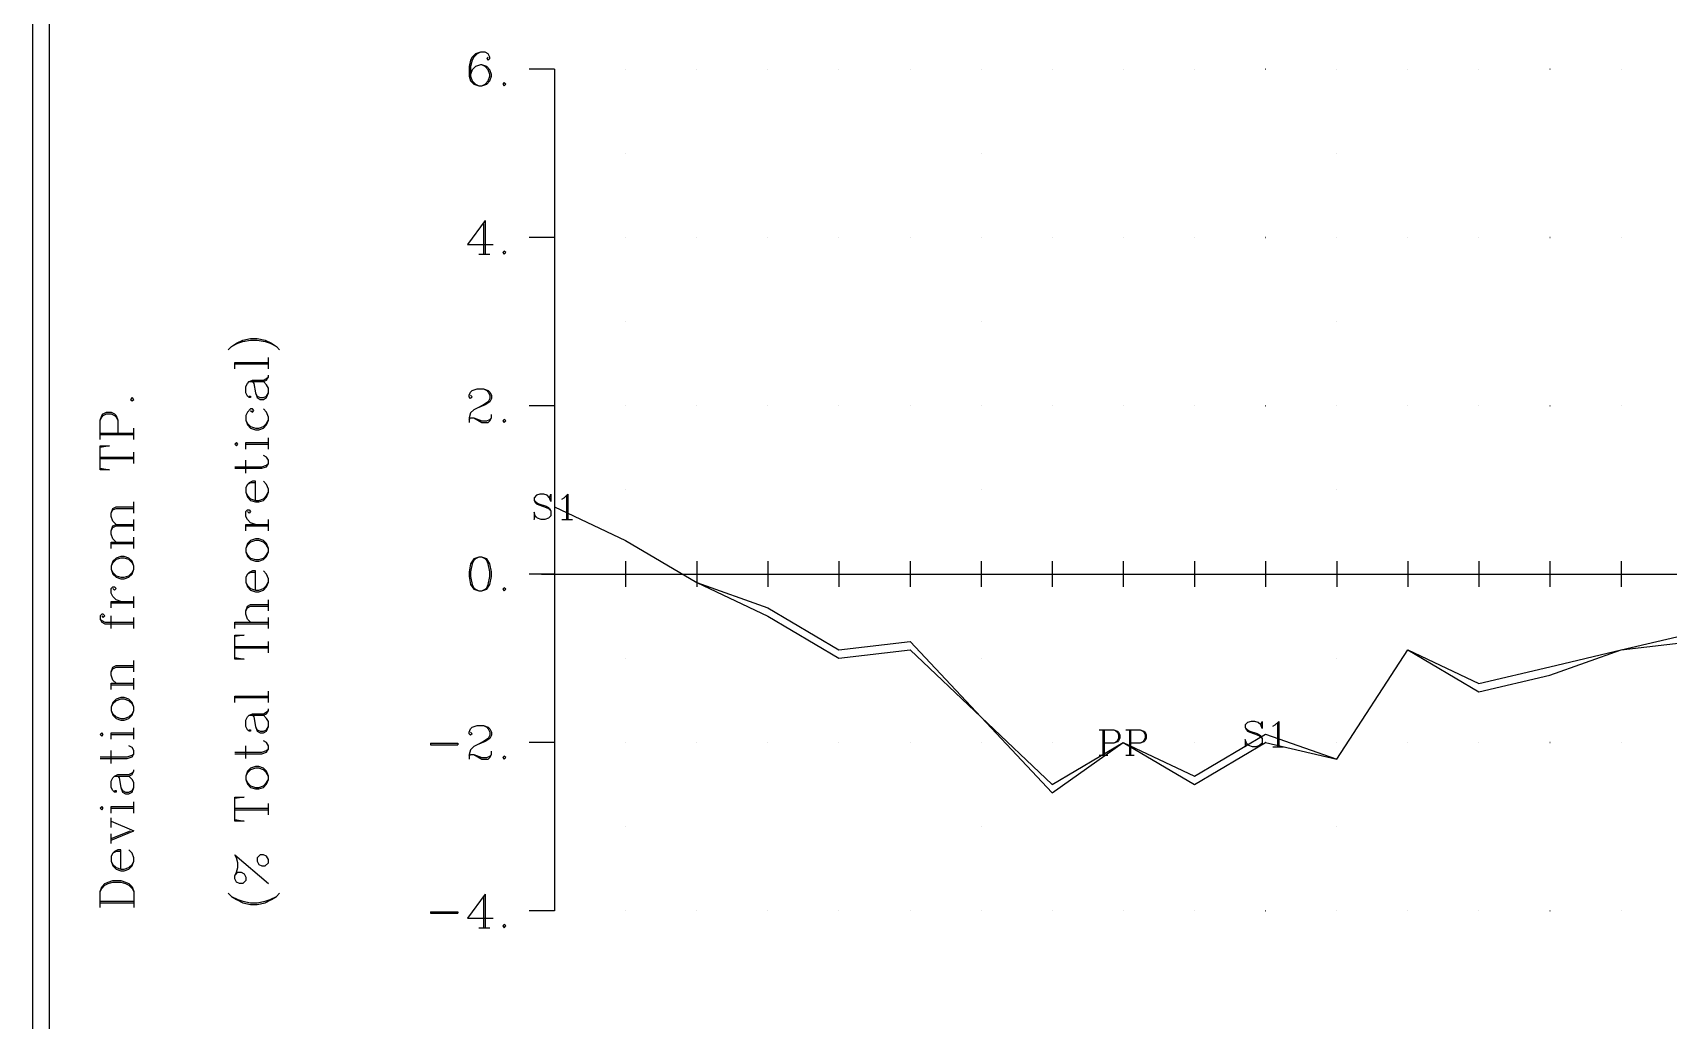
# Model space of a CAD drawing. Extents: x 10 to 200, y 0 to 250.
# Drawn here: x 10 to 107.2, y 134.5 to 193.2 of the extents above; entities that cross this region are included whole.
import ezdxf

# ---------------------------------------------------------------- set-up
doc = ezdxf.new("R2010")
doc.units = 0
doc.linetypes.add('1', pattern=[0])
for name, color, linetype in [('1', 7, '1'), ('2', 7, '1'), ('3', 7, '1')]:
    doc.layers.add(name, color=color, linetype=linetype)

msp = doc.modelspace()

# ---------------------------------------------------------------- linework, layer by layer
at = {"layer": '1'}
for p, q in [((41, 191), (39.5, 191)), ((41, 191), (41, 141)), ((36.79, 181.81), (36.79, 180)), ((36.88, 182), (36.88, 180)), ((41, 181), (39.5, 181)), ((36.5, 180), (37.17, 180)), ((22, 173.57), (24, 173.57)), ((22, 173.19), (22, 173.57)), ((22, 173.48), (24, 173.48)), ((24, 173.19), (24, 173.86)), ((41, 171), (39.5, 171)), ((14, 169.38), (16, 169.38)), ((14, 169.29), (16, 169.29)), ((16, 169), (16, 169.67)), ((24, 168.43), (24, 169.1)), ((16, 167.57), (16, 168.24)), ((22.67, 168.81), (24, 168.81)), ((22.67, 168.43), (22.67, 168.81)), ((22.67, 168.71), (24, 168.71)), ((14, 167.95), (16, 167.95)), ((14, 167.86), (16, 167.86)), ((22.67, 167), (22.67, 167.76)), ((16, 164.62), (16, 165.29)), ((41.71, 165.68), (41.71, 164.25)), ((16, 163.57), (16, 164.24)), ((24, 163.57), (24, 164.24)), ((41.43, 164.25), (42.07, 164.25)), ((22.67, 163.95), (24, 163.95)), ((22.67, 163.57), (22.67, 163.95)), ((22.67, 163.86), (24, 163.86)), ((14.67, 162.9), (16, 162.9)), ((14.67, 162.52), (14.67, 162.9)), ((14.67, 162.81), (16, 162.81)), ((16, 162.52), (16, 163.19)), ((41, 161.76), (41, 160.24)), ((45.23, 161.76), (45.23, 160.24)), ((49.45, 161.76), (49.45, 160.24)), ((53.68, 161.76), (53.68, 160.24)), ((57.9, 161.76), (57.9, 160.24)), ((62.13, 161.76), (62.13, 160.24)), ((66.35, 161.76), (66.35, 160.24)), ((70.58, 161.76), (70.58, 160.24)), ((74.8, 161.76), (74.8, 160.24)), ((79.03, 161.76), (79.03, 160.24)), ((83.25, 161.76), (83.25, 160.24)), ((87.48, 161.76), (87.48, 160.24)), ((91.7, 161.76), (91.7, 160.24)), ((95.93, 161.76), (95.93, 160.24)), ((100.15, 161.76), (100.15, 160.24)), ((104.38, 161.76), (104.38, 160.24)), ((41, 161), (39.5, 161)), ((40.24, 161), (41.76, 161)), ((44.46, 161), (45.99, 161)), ((48.69, 161), (50.21, 161)), ((52.91, 161), (54.44, 161)), ((57.14, 161), (58.66, 161)), ((61.36, 161), (62.89, 161)), ((65.59, 161), (67.11, 161)), ((69.82, 161), (71.34, 161)), ((74.04, 161), (75.56, 161)), ((78.27, 161), (79.79, 161)), ((82.49, 161), (84.02, 161)), ((86.72, 161), (88.24, 161)), ((90.94, 161), (92.47, 161)), ((95.17, 161), (96.69, 161)), ((99.39, 161), (100.92, 161)), ((103.62, 161), (105.14, 161)), ((14.67, 159.38), (16, 159.38)), ((14.67, 159), (14.67, 159.38)), ((16, 159), (16, 159.67)), ((24, 158.81), (24, 159.48)), ((14.67, 159.29), (16, 159.29)), ((14.67, 157.76), (14.67, 158.52)), ((16, 157.76), (16, 158.43)), ((24, 157.76), (24, 158.43)), ((22, 158.14), (24, 158.14)), ((22, 157.76), (22, 158.14)), ((22, 158.05), (24, 158.05)), ((22, 156.71), (24, 156.71)), ((22, 156.62), (24, 156.62)), ((24, 156.33), (24, 157)), ((16, 155.19), (16, 155.86)), ((14.67, 154.52), (16, 154.52)), ((14.67, 154.14), (14.67, 154.52)), ((16, 154.14), (16, 154.81)), ((14.67, 154.43), (16, 154.43)), ((22, 153.76), (24, 153.76)), ((22, 153.38), (22, 153.76)), ((22, 153.67), (24, 153.67)), ((24, 153.38), (24, 154.05)), ((16, 151.19), (16, 151.86)), ((73.59, 151.75), (73.59, 150.25)), ((73.66, 151.75), (73.66, 150.25)), ((75.16, 151.75), (75.16, 150.25)), ((75.23, 151.75), (75.23, 150.25)), ((83.97, 152.18), (83.97, 150.75)), ((14.67, 151.57), (16, 151.57)), ((14.67, 151.19), (14.67, 151.57)), ((14.67, 151.48), (16, 151.48)), ((22.67, 150.05), (22.67, 150.81)), ((41, 151), (39.5, 151)), ((83.68, 150.75), (84.32, 150.75)), ((14.67, 149.76), (14.67, 150.52)), ((73.37, 150.25), (73.87, 150.25)), ((74.95, 150.25), (75.45, 150.25)), ((14.67, 147.19), (16, 147.19)), ((14.67, 146.81), (14.67, 147.19)), ((14.67, 147.1), (16, 147.1)), ((16, 146.81), (16, 147.48)), ((22, 147.1), (24, 147.1)), ((22, 147), (24, 147)), ((24, 146.71), (24, 147.38)), ((14.67, 145.95), (14.67, 146.52)), ((14.67, 146.33), (16, 145.76)), ((14.67, 145.19), (16, 145.76)), ((14.67, 145.29), (15.81, 145.76)), ((14.67, 145), (14.67, 145.57)), ((22, 144.33), (24, 142.62)), ((36.88, 142), (36.88, 140)), ((14, 141.57), (16, 141.57)), ((14, 141.48), (16, 141.48)), ((36.79, 141.81), (36.79, 140)), ((41, 141), (39.5, 141)), ((36.5, 140), (37.17, 140))]:
    msp.add_line(p, q, dxfattribs=at)
for points in [[(37.07, 191.71), (36.98, 191.62), (37.07, 191.52), (37.17, 191.62), (37.17, 191.71), (37.07, 191.9), (36.88, 192), (36.6, 192), (36.31, 191.9), (36.12, 191.71), (36.02, 191.52), (35.93, 191.14), (35.93, 190.57), (36.02, 190.29), (36.21, 190.1), (36.5, 190), (36.69, 190), (36.98, 190.1), (37.17, 190.29), (37.26, 190.57), (37.26, 190.67), (37.17, 190.95), (36.98, 191.14), (36.69, 191.24), (36.6, 191.24), (36.31, 191.14), (36.12, 190.95), (36.02, 190.67)], [(36.6, 192), (36.4, 191.9), (36.21, 191.71), (36.12, 191.52), (36.02, 191.14), (36.02, 190.57), (36.12, 190.29), (36.31, 190.1), (36.5, 190)], [(36.69, 190), (36.88, 190.1), (37.07, 190.29), (37.17, 190.57), (37.17, 190.67), (37.07, 190.95), (36.88, 191.14), (36.69, 191.24)], [(38.02, 190.19), (37.93, 190.1), (38.02, 190), (38.12, 190.1), (38.02, 190.19)], [(36.88, 182), (35.83, 180.57), (37.36, 180.57)], [(38.02, 180.19), (37.93, 180.1), (38.02, 180), (38.12, 180.1), (38.02, 180.19)], [(21.62, 174.33), (21.81, 174.52), (22.1, 174.71), (22.48, 174.9), (22.95, 175), (23.33, 175), (23.81, 174.9), (24.19, 174.71), (24.48, 174.52), (24.67, 174.33)], [(21.81, 174.52), (22.19, 174.71), (22.48, 174.81), (22.95, 174.9), (23.33, 174.9), (23.81, 174.81), (24.1, 174.71), (24.48, 174.52)], [(22.86, 171.57), (22.95, 171.57), (22.95, 171.48), (22.86, 171.48), (22.76, 171.57), (22.67, 171.76), (22.67, 172.14), (22.76, 172.33), (22.86, 172.43), (23.05, 172.52), (23.71, 172.52), (23.9, 172.62), (24, 172.71)], [(22.86, 172.43), (23.71, 172.43), (23.9, 172.52), (24, 172.71), (24, 172.81)], [(23.05, 172.43), (23.14, 172.33), (23.24, 171.76), (23.33, 171.48), (23.52, 171.38), (23.71, 171.38), (23.9, 171.48), (24, 171.76), (24, 172.05), (23.9, 172.24), (23.71, 172.43)], [(15.81, 171.38), (15.9, 171.29), (16, 171.38), (15.9, 171.48), (15.81, 171.38)], [(23.24, 171.76), (23.33, 171.57), (23.52, 171.48), (23.71, 171.48), (23.9, 171.57), (24, 171.76)], [(36.02, 171.62), (36.12, 171.52), (36.02, 171.43), (35.93, 171.52), (35.93, 171.62), (36.02, 171.81), (36.12, 171.9), (36.4, 172), (36.79, 172), (37.07, 171.9), (37.17, 171.81), (37.26, 171.62), (37.26, 171.43), (37.17, 171.24), (36.88, 171.05), (36.4, 170.86), (36.21, 170.76), (36.02, 170.57), (35.93, 170.29), (35.93, 170)], [(36.79, 172), (36.98, 171.9), (37.07, 171.81), (37.17, 171.62), (37.17, 171.43), (37.07, 171.24), (36.79, 171.05), (36.4, 170.86)], [(14, 169), (14, 170.14), (14.1, 170.43), (14.19, 170.52), (14.38, 170.62), (14.67, 170.62), (14.86, 170.52), (14.95, 170.43), (15.05, 170.14), (15.05, 169.38)], [(14, 170.14), (14.1, 170.33), (14.19, 170.43), (14.38, 170.52), (14.67, 170.52), (14.86, 170.43), (14.95, 170.33), (15.05, 170.14)], [(22.95, 170.71), (23.05, 170.62), (23.14, 170.71), (23.05, 170.81), (22.95, 170.81), (22.76, 170.62), (22.67, 170.43), (22.67, 170.14), (22.76, 169.86), (22.95, 169.67), (23.24, 169.57), (23.43, 169.57), (23.71, 169.67), (23.9, 169.86), (24, 170.14), (24, 170.33), (23.9, 170.62), (23.71, 170.81)], [(22.67, 170.14), (22.76, 169.95), (22.95, 169.76), (23.24, 169.67), (23.43, 169.67), (23.71, 169.76), (23.9, 169.95), (24, 170.14)], [(35.93, 170.19), (36.02, 170.29), (36.21, 170.29), (36.69, 170.1), (36.98, 170.1), (37.17, 170.19), (37.26, 170.29)], [(36.21, 170.29), (36.69, 170), (37.07, 170), (37.17, 170.1), (37.26, 170.29), (37.26, 170.48)], [(38.02, 170.19), (37.93, 170.1), (38.02, 170), (38.12, 170.1), (38.02, 170.19)], [(14, 167.29), (14.57, 167.19), (14, 167.19), (14, 168.62), (14.57, 168.62), (14, 168.52)], [(22, 168.71), (22.1, 168.62), (22.19, 168.71), (22.1, 168.81), (22, 168.71)], [(22, 167.29), (23.62, 167.29), (23.9, 167.38), (24, 167.57), (24, 167.76), (23.9, 167.95), (23.71, 168.05)], [(22, 167.38), (23.62, 167.38), (23.9, 167.48), (24, 167.57)], [(23.24, 165.38), (23.24, 166.52), (23.05, 166.52), (22.86, 166.43), (22.76, 166.33), (22.67, 166.14), (22.67, 165.86), (22.76, 165.57), (22.95, 165.38), (23.24, 165.29), (23.43, 165.29), (23.71, 165.38), (23.9, 165.57), (24, 165.86), (24, 166.05), (23.9, 166.33), (23.71, 166.52)], [(23.24, 166.43), (22.95, 166.43), (22.76, 166.33)], [(22.67, 165.86), (22.76, 165.67), (22.95, 165.48), (23.24, 165.38), (23.43, 165.38), (23.71, 165.48), (23.9, 165.67), (24, 165.86)], [(40.71, 165.54), (40.79, 165.75), (40.79, 165.32), (40.71, 165.54), (40.57, 165.68), (40.36, 165.75), (40.14, 165.75), (39.93, 165.68), (39.79, 165.54), (39.79, 165.39), (39.86, 165.25), (39.93, 165.18), (40.07, 165.11), (40.5, 164.96), (40.64, 164.89), (40.79, 164.75)], [(39.79, 165.39), (39.93, 165.25), (40.07, 165.18), (40.5, 165.04), (40.64, 164.96), (40.71, 164.89), (40.79, 164.75), (40.79, 164.46), (40.64, 164.32), (40.43, 164.25), (40.21, 164.25), (40, 164.32), (39.86, 164.46), (39.79, 164.68), (39.79, 164.25), (39.86, 164.46)], [(41.43, 165.46), (41.57, 165.54), (41.79, 165.75), (41.79, 164.25)], [(14.95, 163.95), (14.76, 164.14), (14.67, 164.43), (14.67, 164.62), (14.76, 164.9), (14.95, 165), (16, 165)], [(14.67, 164.62), (14.76, 164.81), (14.95, 164.9), (16, 164.9)], [(23.24, 163.95), (22.95, 164.05), (22.76, 164.24), (22.67, 164.43), (22.67, 164.71), (22.76, 164.81), (22.86, 164.81), (22.95, 164.71), (22.86, 164.62), (22.76, 164.71)], [(41, 165), (45.23, 163), (49.45, 160.5), (53.68, 158.5), (57.9, 156), (62.13, 156.5), (66.35, 152.5), (70.58, 148), (74.8, 151), (79.03, 148.5), (83.25, 151), (87.48, 150), (91.7, 156.5), (95.93, 154), (100.15, 155), (104.38, 156.5), (108.61, 157)], [(41, 165), (45.23, 163), (49.45, 160.5), (53.68, 159), (57.9, 156.5), (62.13, 157), (66.35, 152.5), (70.58, 148.5), (74.8, 151), (79.03, 149), (83.25, 151.5), (87.48, 150), (91.7, 156.5), (95.93, 154.5), (100.15, 155.5), (104.38, 156.5), (108.61, 157.5)], [(14.95, 162.9), (14.76, 163.1), (14.67, 163.38), (14.67, 163.57), (14.76, 163.86), (14.95, 163.95), (16, 163.95)], [(14.67, 163.57), (14.76, 163.76), (14.95, 163.86), (16, 163.86)], [(22.67, 162.33), (22.76, 162.05), (22.95, 161.86), (23.24, 161.76), (23.43, 161.76), (23.71, 161.86), (23.9, 162.05), (24, 162.33), (24, 162.52), (23.9, 162.81), (23.71, 163), (23.43, 163.1), (23.24, 163.1), (22.95, 163), (22.76, 162.81), (22.67, 162.52), (22.67, 162.33)], [(24, 162.52), (23.9, 162.71), (23.71, 162.9), (23.43, 163), (23.24, 163), (22.95, 162.9), (22.76, 162.71), (22.67, 162.52)], [(22.67, 162.33), (22.76, 162.14), (22.95, 161.95), (23.24, 161.86), (23.43, 161.86), (23.71, 161.95), (23.9, 162.14), (24, 162.33)], [(14.67, 161.29), (14.76, 161), (14.95, 160.81), (15.24, 160.71), (15.43, 160.71), (15.71, 160.81), (15.9, 161), (16, 161.29), (16, 161.48), (15.9, 161.76), (15.71, 161.95), (15.43, 162.05), (15.24, 162.05), (14.95, 161.95), (14.76, 161.76), (14.67, 161.48), (14.67, 161.29)], [(16, 161.48), (15.9, 161.67), (15.71, 161.86), (15.43, 161.95), (15.24, 161.95), (14.95, 161.86), (14.76, 161.67), (14.67, 161.48)], [(36.5, 162), (36.21, 161.9), (36.02, 161.62), (35.93, 161.14), (35.93, 160.86), (36.02, 160.38), (36.21, 160.1), (36.5, 160), (36.69, 160), (36.98, 160.1), (37.17, 160.38), (37.26, 160.86), (37.26, 161.14), (37.17, 161.62), (36.98, 161.9), (36.69, 162), (36.5, 162)], [(36.5, 162), (36.31, 161.9), (36.21, 161.81), (36.12, 161.62), (36.02, 161.14), (36.02, 160.86), (36.12, 160.38), (36.21, 160.19), (36.31, 160.1), (36.5, 160)], [(36.69, 160), (36.88, 160.1), (36.98, 160.19), (37.07, 160.38), (37.17, 160.86), (37.17, 161.14), (37.07, 161.62), (36.98, 161.81), (36.88, 161.9), (36.69, 162)], [(14.67, 161.29), (14.76, 161.1), (14.95, 160.9), (15.24, 160.81), (15.43, 160.81), (15.71, 160.9), (15.9, 161.1), (16, 161.29)], [(23.24, 160.05), (23.24, 161.19), (23.05, 161.19), (22.86, 161.1), (22.76, 161), (22.67, 160.81), (22.67, 160.52), (22.76, 160.24), (22.95, 160.05), (23.24, 159.95), (23.43, 159.95), (23.71, 160.05), (23.9, 160.24), (24, 160.52), (24, 160.71), (23.9, 161), (23.71, 161.19)], [(22.67, 160.52), (22.76, 160.33), (22.95, 160.14), (23.24, 160.05), (23.43, 160.05), (23.71, 160.14), (23.9, 160.33), (24, 160.52)], [(23.24, 161.1), (22.95, 161.1), (22.76, 161)], [(41, 161), (45.23, 161), (49.45, 161), (53.68, 161), (57.9, 161), (62.13, 161), (66.35, 161), (70.58, 161), (74.8, 161), (79.03, 161), (83.25, 161), (87.48, 161), (91.7, 161), (95.93, 161), (100.15, 161), (104.38, 161), (108.61, 161)], [(15.24, 159.38), (14.95, 159.48), (14.76, 159.67), (14.67, 159.86), (14.67, 160.14), (14.76, 160.24), (14.86, 160.24), (14.95, 160.14), (14.86, 160.05), (14.76, 160.14)], [(38.02, 160.19), (37.93, 160.1), (38.02, 160), (38.12, 160.1), (38.02, 160.19)], [(14.1, 158.52), (14.19, 158.43), (14.29, 158.52), (14.19, 158.62), (14.1, 158.62), (14, 158.52), (14, 158.33), (14.1, 158.14), (14.29, 158.05), (16, 158.05)], [(22.95, 158.14), (22.76, 158.33), (22.67, 158.62), (22.67, 158.81), (22.76, 159.1), (22.95, 159.19), (24, 159.19)], [(22.67, 158.81), (22.76, 159), (22.95, 159.1), (24, 159.1)], [(14, 158.33), (14.1, 158.24), (14.29, 158.14), (16, 158.14)], [(22, 156.05), (22.57, 155.95), (22, 155.95), (22, 157.38), (22.57, 157.38), (22, 157.29)], [(14.95, 154.52), (14.76, 154.71), (14.67, 155), (14.67, 155.19), (14.76, 155.48), (14.95, 155.57), (16, 155.57)], [(14.67, 155.19), (14.76, 155.38), (14.95, 155.48), (16, 155.48)], [(14.67, 152.9), (14.76, 152.62), (14.95, 152.43), (15.24, 152.33), (15.43, 152.33), (15.71, 152.43), (15.9, 152.62), (16, 152.9), (16, 153.1), (15.9, 153.38), (15.71, 153.57), (15.43, 153.67), (15.24, 153.67), (14.95, 153.57), (14.76, 153.38), (14.67, 153.1), (14.67, 152.9)], [(16, 153.1), (15.9, 153.29), (15.71, 153.48), (15.43, 153.57), (15.24, 153.57), (14.95, 153.48), (14.76, 153.29), (14.67, 153.1)], [(14.67, 152.9), (14.76, 152.71), (14.95, 152.52), (15.24, 152.43), (15.43, 152.43), (15.71, 152.52), (15.9, 152.71), (16, 152.9)], [(22.86, 151.76), (22.95, 151.76), (22.95, 151.67), (22.86, 151.67), (22.76, 151.76), (22.67, 151.95), (22.67, 152.33), (22.76, 152.52), (22.86, 152.62), (23.05, 152.71), (23.71, 152.71), (23.9, 152.81), (24, 152.9)], [(22.86, 152.62), (23.71, 152.62), (23.9, 152.71), (24, 152.9), (24, 153)], [(23.05, 152.62), (23.14, 152.52), (23.24, 151.95), (23.33, 151.67), (23.52, 151.57), (23.71, 151.57), (23.9, 151.67), (24, 151.95), (24, 152.24), (23.9, 152.43), (23.71, 152.62)], [(23.24, 151.95), (23.33, 151.76), (23.52, 151.67), (23.71, 151.67), (23.9, 151.76), (24, 151.95)], [(36.02, 151.62), (36.12, 151.52), (36.02, 151.43), (35.93, 151.52), (35.93, 151.62), (36.02, 151.81), (36.12, 151.9), (36.4, 152), (36.79, 152), (37.07, 151.9), (37.17, 151.81), (37.26, 151.62), (37.26, 151.43), (37.17, 151.24), (36.88, 151.05), (36.4, 150.86), (36.21, 150.76), (36.02, 150.57), (35.93, 150.29), (35.93, 150)], [(36.79, 152), (36.98, 151.9), (37.07, 151.81), (37.17, 151.62), (37.17, 151.43), (37.07, 151.24), (36.79, 151.05), (36.4, 150.86)], [(73.37, 151.75), (74.23, 151.75), (74.45, 151.68), (74.52, 151.61), (74.59, 151.46), (74.59, 151.25), (74.52, 151.11), (74.45, 151.04), (74.23, 150.96), (73.66, 150.96)], [(74.23, 151.75), (74.37, 151.68), (74.45, 151.61), (74.52, 151.46), (74.52, 151.25), (74.45, 151.11), (74.37, 151.04), (74.23, 150.96)], [(74.95, 151.75), (75.8, 151.75), (76.02, 151.68), (76.09, 151.61), (76.16, 151.46), (76.16, 151.25), (76.09, 151.11), (76.02, 151.04), (75.8, 150.96), (75.23, 150.96)], [(75.8, 151.75), (75.95, 151.68), (76.02, 151.61), (76.09, 151.46), (76.09, 151.25), (76.02, 151.11), (75.95, 151.04), (75.8, 150.96)], [(82.97, 152.04), (83.04, 152.25), (83.04, 151.82), (82.97, 152.04), (82.82, 152.18), (82.61, 152.25), (82.4, 152.25), (82.18, 152.18), (82.04, 152.04), (82.04, 151.89), (82.11, 151.75), (82.18, 151.68), (82.32, 151.61), (82.75, 151.46), (82.9, 151.39), (83.04, 151.25)], [(82.04, 151.89), (82.18, 151.75), (82.32, 151.68), (82.75, 151.54), (82.9, 151.46), (82.97, 151.39), (83.04, 151.25), (83.04, 150.96), (82.9, 150.82), (82.68, 150.75), (82.47, 150.75), (82.25, 150.82), (82.11, 150.96), (82.04, 151.18), (82.04, 150.75), (82.11, 150.96)], [(83.68, 151.96), (83.82, 152.04), (84.04, 152.25), (84.04, 150.75)], [(14, 151.48), (14.1, 151.38), (14.19, 151.48), (14.1, 151.57), (14, 151.48)], [(14, 150.05), (15.62, 150.05), (15.9, 150.14), (16, 150.33), (16, 150.52), (15.9, 150.71), (15.71, 150.81)], [(22, 150.33), (23.62, 150.33), (23.9, 150.43), (24, 150.62), (24, 150.81), (23.9, 151), (23.71, 151.1)], [(33.64, 150.95), (35.26, 150.95), (35.26, 150.86)], [(33.64, 150.95), (33.64, 150.86), (35.26, 150.86)], [(14, 150.14), (15.62, 150.14), (15.9, 150.24), (16, 150.33)], [(22, 150.43), (23.62, 150.43), (23.9, 150.52), (24, 150.62)], [(35.93, 150.19), (36.02, 150.29), (36.21, 150.29), (36.69, 150.1), (36.98, 150.1), (37.17, 150.19), (37.26, 150.29)], [(36.21, 150.29), (36.69, 150), (37.07, 150), (37.17, 150.1), (37.26, 150.29), (37.26, 150.48)], [(38.02, 150.19), (37.93, 150.1), (38.02, 150), (38.12, 150.1), (38.02, 150.19)], [(14.86, 148.14), (14.95, 148.14), (14.95, 148.05), (14.86, 148.05), (14.76, 148.14), (14.67, 148.33), (14.67, 148.71), (14.76, 148.9), (14.86, 149), (15.05, 149.1), (15.71, 149.1), (15.9, 149.19), (16, 149.29)], [(14.86, 149), (15.71, 149), (15.9, 149.1), (16, 149.29), (16, 149.38)], [(15.05, 149), (15.14, 148.9), (15.24, 148.33), (15.33, 148.05), (15.52, 147.95), (15.71, 147.95), (15.9, 148.05), (16, 148.33), (16, 148.62), (15.9, 148.81), (15.71, 149)], [(22.67, 148.81), (22.76, 148.52), (22.95, 148.33), (23.24, 148.24), (23.43, 148.24), (23.71, 148.33), (23.9, 148.52), (24, 148.81), (24, 149), (23.9, 149.29), (23.71, 149.48), (23.43, 149.57), (23.24, 149.57), (22.95, 149.48), (22.76, 149.29), (22.67, 149), (22.67, 148.81)], [(24, 149), (23.9, 149.19), (23.71, 149.38), (23.43, 149.48), (23.24, 149.48), (22.95, 149.38), (22.76, 149.19), (22.67, 149)], [(22.67, 148.81), (22.76, 148.62), (22.95, 148.43), (23.24, 148.33), (23.43, 148.33), (23.71, 148.43), (23.9, 148.62), (24, 148.81)], [(15.24, 148.33), (15.33, 148.14), (15.52, 148.05), (15.71, 148.05), (15.9, 148.14), (16, 148.33)], [(22, 146.43), (22.57, 146.33), (22, 146.33), (22, 147.76), (22.57, 147.76), (22, 147.67)], [(14, 147.1), (14.1, 147), (14.19, 147.1), (14.1, 147.19), (14, 147.1)], [(15.24, 143.48), (15.24, 144.62), (15.05, 144.62), (14.86, 144.52), (14.76, 144.43), (14.67, 144.24), (14.67, 143.95), (14.76, 143.67), (14.95, 143.48), (15.24, 143.38), (15.43, 143.38), (15.71, 143.48), (15.9, 143.67), (16, 143.95), (16, 144.14), (15.9, 144.43), (15.71, 144.62)], [(14.67, 143.95), (14.76, 143.76), (14.95, 143.57), (15.24, 143.48), (15.43, 143.48), (15.71, 143.57), (15.9, 143.76), (16, 143.95)], [(15.24, 144.52), (14.95, 144.52), (14.76, 144.43)], [(22, 143.1), (22.19, 143.29), (22.38, 143.29), (22.57, 143.19), (22.67, 143), (22.67, 142.81), (22.48, 142.62), (22.29, 142.62), (22.1, 142.71), (22, 142.9), (22, 143.1), (22.1, 143.29), (22.19, 143.57), (22.19, 143.86), (22.1, 144.14), (22, 144.33)], [(23.33, 143.95), (23.43, 143.76), (23.62, 143.67), (23.81, 143.67), (24, 143.86), (24, 144.05), (23.9, 144.24), (23.71, 144.33), (23.52, 144.33), (23.33, 144.14), (23.33, 143.95)], [(14, 141.19), (14, 142.14), (14.1, 142.43), (14.29, 142.62), (14.48, 142.71), (14.76, 142.81), (15.24, 142.81), (15.52, 142.71), (15.71, 142.62), (15.9, 142.43), (16, 142.14), (16, 141.19)], [(14, 142.14), (14.1, 142.33), (14.29, 142.52), (14.48, 142.62), (14.76, 142.71), (15.24, 142.71), (15.52, 142.62), (15.71, 142.52), (15.9, 142.33), (16, 142.14)], [(21.62, 142.05), (21.81, 141.86), (22.1, 141.67), (22.48, 141.48), (22.95, 141.38), (23.33, 141.38), (23.81, 141.48), (24.19, 141.67), (24.48, 141.86), (24.67, 142.05)], [(36.88, 142), (35.83, 140.57), (37.36, 140.57)], [(21.81, 141.86), (22.19, 141.67), (22.48, 141.57), (22.95, 141.48), (23.33, 141.48), (23.81, 141.57), (24.1, 141.67), (24.48, 141.86)], [(33.64, 140.95), (35.26, 140.95), (35.26, 140.86)], [(33.64, 140.95), (33.64, 140.86), (35.26, 140.86)], [(38.02, 140.19), (37.93, 140.1), (38.02, 140), (38.12, 140.1), (38.02, 140.19)]]:
    msp.add_lwpolyline(points, dxfattribs=at)
at = {"layer": '2'}
for points in [[(11, 1), (11, 249), (199, 249), (199, 1), (11, 1)], [(41, 191), (41, 191), (41, 191), (41, 191), (41, 191)], [(45.23, 191), (45.22, 191), (45.22, 191), (45.23, 191), (45.23, 191)], [(45.23, 191), (45.22, 191), (45.22, 191), (45.23, 191), (45.23, 191)], [(49.45, 191), (49.45, 191), (49.45, 191), (49.45, 191), (49.45, 191)], [(53.68, 191), (53.67, 191), (53.67, 191), (53.68, 191), (53.68, 191)], [(57.9, 191), (57.9, 191), (57.9, 191), (57.9, 191), (57.9, 191)], [(62.13, 191), (62.13, 191), (62.13, 191), (62.13, 191), (62.13, 191)], [(66.35, 191), (66.35, 191), (66.35, 191), (66.35, 191), (66.35, 191)], [(66.35, 191), (66.35, 191), (66.35, 191), (66.35, 191), (66.35, 191)], [(70.58, 191), (70.58, 191), (70.58, 191), (70.58, 191), (70.58, 191)], [(74.8, 191), (74.8, 191), (74.8, 191), (74.8, 191), (74.8, 191)], [(79.03, 191), (79.03, 191), (79.03, 191), (79.03, 191), (79.03, 191)], [(83.26, 191), (83.25, 191), (83.25, 191), (83.26, 191), (83.26, 191)], [(87.48, 191), (87.48, 191), (87.48, 191), (87.48, 191), (87.48, 191)], [(87.48, 191), (87.48, 191), (87.48, 191), (87.48, 191), (87.48, 191)], [(91.71, 191), (91.7, 191), (91.7, 191), (91.71, 191), (91.71, 191)], [(95.93, 191), (95.93, 191), (95.93, 191), (95.93, 191), (95.93, 191)], [(100.16, 191), (100.15, 191), (100.15, 191), (100.16, 191), (100.16, 191)], [(104.38, 191), (104.38, 191), (104.38, 191), (104.38, 191), (104.38, 191)], [(45.23, 186), (45.22, 186), (45.22, 186), (45.23, 186), (45.23, 186)], [(66.35, 186), (66.35, 186), (66.35, 186), (66.35, 186), (66.35, 186)], [(87.48, 186), (87.48, 186), (87.48, 186), (87.48, 186), (87.48, 186)], [(41, 181), (41, 181), (41, 181), (41, 181), (41, 181)], [(45.23, 181), (45.22, 181), (45.22, 181), (45.23, 181), (45.23, 181)], [(45.23, 181), (45.22, 181), (45.22, 181), (45.23, 181), (45.23, 181)], [(49.45, 181), (49.45, 181), (49.45, 181), (49.45, 181), (49.45, 181)], [(53.68, 181), (53.67, 181), (53.67, 181), (53.68, 181), (53.68, 181)], [(57.9, 181), (57.9, 181), (57.9, 181), (57.9, 181), (57.9, 181)], [(62.13, 181), (62.13, 181), (62.13, 181), (62.13, 181), (62.13, 181)], [(66.35, 181), (66.35, 181), (66.35, 181), (66.35, 181), (66.35, 181)], [(66.35, 181), (66.35, 181), (66.35, 181), (66.35, 181), (66.35, 181)], [(70.58, 181), (70.58, 181), (70.58, 181), (70.58, 181), (70.58, 181)], [(74.8, 181), (74.8, 181), (74.8, 181), (74.8, 181), (74.8, 181)], [(79.03, 181), (79.03, 181), (79.03, 181), (79.03, 181), (79.03, 181)], [(83.26, 181), (83.25, 181), (83.25, 181), (83.26, 181), (83.26, 181)], [(87.48, 181), (87.48, 181), (87.48, 181), (87.48, 181), (87.48, 181)], [(87.48, 181), (87.48, 181), (87.48, 181), (87.48, 181), (87.48, 181)], [(91.71, 181), (91.7, 181), (91.7, 181), (91.71, 181), (91.71, 181)], [(95.93, 181), (95.93, 181), (95.93, 181), (95.93, 181), (95.93, 181)], [(100.16, 181), (100.15, 181), (100.15, 181), (100.16, 181), (100.16, 181)], [(104.38, 181), (104.38, 181), (104.38, 181), (104.38, 181), (104.38, 181)], [(45.23, 176), (45.22, 176), (45.22, 176), (45.23, 176), (45.23, 176)], [(66.35, 176), (66.35, 176), (66.35, 176), (66.35, 176), (66.35, 176)], [(87.48, 176), (87.48, 176), (87.48, 176), (87.48, 176), (87.48, 176)], [(41, 171), (41, 171), (41, 171), (41, 171), (41, 171)], [(45.23, 171), (45.22, 171), (45.22, 171), (45.23, 171), (45.23, 171)], [(45.23, 171), (45.22, 171), (45.22, 171), (45.23, 171), (45.23, 171)], [(49.45, 171), (49.45, 171), (49.45, 171), (49.45, 171), (49.45, 171)], [(53.68, 171), (53.67, 171), (53.67, 171), (53.68, 171), (53.68, 171)], [(57.9, 171), (57.9, 171), (57.9, 171), (57.9, 171), (57.9, 171)], [(62.13, 171), (62.13, 171), (62.13, 171), (62.13, 171), (62.13, 171)], [(66.35, 171), (66.35, 171), (66.35, 171), (66.35, 171), (66.35, 171)], [(66.35, 171), (66.35, 171), (66.35, 171), (66.35, 171), (66.35, 171)], [(70.58, 171), (70.58, 171), (70.58, 171), (70.58, 171), (70.58, 171)], [(74.8, 171), (74.8, 171), (74.8, 171), (74.8, 171), (74.8, 171)], [(79.03, 171), (79.03, 171), (79.03, 171), (79.03, 171), (79.03, 171)], [(83.26, 171), (83.25, 171), (83.25, 171), (83.26, 171), (83.26, 171)], [(87.48, 171), (87.48, 171), (87.48, 171), (87.48, 171), (87.48, 171)], [(87.48, 171), (87.48, 171), (87.48, 171), (87.48, 171), (87.48, 171)], [(91.71, 171), (91.7, 171), (91.7, 171), (91.71, 171), (91.71, 171)], [(95.93, 171), (95.93, 171), (95.93, 171), (95.93, 171), (95.93, 171)], [(100.16, 171), (100.15, 171), (100.15, 171), (100.16, 171), (100.16, 171)], [(104.38, 171), (104.38, 171), (104.38, 171), (104.38, 171), (104.38, 171)], [(45.23, 166), (45.22, 166), (45.22, 166), (45.23, 166), (45.23, 166)], [(66.35, 166), (66.35, 166), (66.35, 166), (66.35, 166), (66.35, 166)], [(87.48, 166), (87.48, 166), (87.48, 166), (87.48, 166), (87.48, 166)], [(41, 161), (41, 161), (41, 161), (41, 161), (41, 161)], [(45.23, 161), (45.22, 161), (45.22, 161), (45.23, 161), (45.23, 161)], [(45.23, 161), (45.22, 161), (45.22, 161), (45.23, 161), (45.23, 161)], [(49.45, 161), (49.45, 161), (49.45, 161), (49.45, 161), (49.45, 161)], [(53.68, 161), (53.67, 161), (53.67, 161), (53.68, 161), (53.68, 161)], [(57.9, 161), (57.9, 161), (57.9, 161), (57.9, 161), (57.9, 161)], [(62.13, 161), (62.13, 161), (62.13, 161), (62.13, 161), (62.13, 161)], [(66.35, 161), (66.35, 161), (66.35, 161), (66.35, 161), (66.35, 161)], [(66.35, 161), (66.35, 161), (66.35, 161), (66.35, 161), (66.35, 161)], [(70.58, 161), (70.58, 161), (70.58, 161), (70.58, 161), (70.58, 161)], [(74.8, 161), (74.8, 161), (74.8, 161), (74.8, 161), (74.8, 161)], [(79.03, 161), (79.03, 161), (79.03, 161), (79.03, 161), (79.03, 161)], [(83.26, 161), (83.25, 161), (83.25, 161), (83.26, 161), (83.26, 161)], [(87.48, 161), (87.48, 161), (87.48, 161), (87.48, 161), (87.48, 161)], [(87.48, 161), (87.48, 161), (87.48, 161), (87.48, 161), (87.48, 161)], [(91.71, 161), (91.7, 161), (91.7, 161), (91.71, 161), (91.71, 161)], [(95.93, 161), (95.93, 161), (95.93, 161), (95.93, 161), (95.93, 161)], [(100.16, 161), (100.15, 161), (100.15, 161), (100.16, 161), (100.16, 161)], [(104.38, 161), (104.38, 161), (104.38, 161), (104.38, 161), (104.38, 161)], [(45.23, 156), (45.22, 156), (45.22, 156), (45.23, 156), (45.23, 156)], [(66.35, 156), (66.35, 156), (66.35, 156), (66.35, 156), (66.35, 156)], [(87.48, 156), (87.48, 156), (87.48, 156), (87.48, 156), (87.48, 156)], [(41, 151), (41, 151), (41, 151), (41, 151), (41, 151)], [(45.23, 151), (45.22, 151), (45.22, 151), (45.23, 151), (45.23, 151)], [(45.23, 151), (45.22, 151), (45.22, 151), (45.23, 151), (45.23, 151)], [(49.45, 151), (49.45, 151), (49.45, 151), (49.45, 151), (49.45, 151)], [(53.68, 151), (53.67, 151), (53.67, 151), (53.68, 151), (53.68, 151)], [(57.9, 151), (57.9, 151), (57.9, 151), (57.9, 151), (57.9, 151)], [(62.13, 151), (62.13, 151), (62.13, 151), (62.13, 151), (62.13, 151)], [(66.35, 151), (66.35, 151), (66.35, 151), (66.35, 151), (66.35, 151)], [(66.35, 151), (66.35, 151), (66.35, 151), (66.35, 151), (66.35, 151)], [(70.58, 151), (70.58, 151), (70.58, 151), (70.58, 151), (70.58, 151)], [(74.8, 151), (74.8, 151), (74.8, 151), (74.8, 151), (74.8, 151)], [(79.03, 151), (79.03, 151), (79.03, 151), (79.03, 151), (79.03, 151)], [(83.26, 151), (83.25, 151), (83.25, 151), (83.26, 151), (83.26, 151)], [(87.48, 151), (87.48, 151), (87.48, 151), (87.48, 151), (87.48, 151)], [(87.48, 151), (87.48, 151), (87.48, 151), (87.48, 151), (87.48, 151)], [(91.71, 151), (91.7, 151), (91.7, 151), (91.71, 151), (91.71, 151)], [(95.93, 151), (95.93, 151), (95.93, 151), (95.93, 151), (95.93, 151)], [(100.16, 151), (100.15, 151), (100.15, 151), (100.16, 151), (100.16, 151)], [(104.38, 151), (104.38, 151), (104.38, 151), (104.38, 151), (104.38, 151)], [(45.23, 146), (45.22, 146), (45.22, 146), (45.23, 146), (45.23, 146)], [(66.35, 146), (66.35, 146), (66.35, 146), (66.35, 146), (66.35, 146)], [(87.48, 146), (87.48, 146), (87.48, 146), (87.48, 146), (87.48, 146)], [(41, 141), (41, 141), (41, 141), (41, 141), (41, 141)], [(45.23, 141), (45.22, 141), (45.22, 141), (45.23, 141), (45.23, 141)], [(45.23, 141), (45.22, 141), (45.22, 141), (45.23, 141), (45.23, 141)], [(49.45, 141), (49.45, 141), (49.45, 141), (49.45, 141), (49.45, 141)], [(53.68, 141), (53.67, 141), (53.67, 141), (53.68, 141), (53.68, 141)], [(57.9, 141), (57.9, 141), (57.9, 141), (57.9, 141), (57.9, 141)], [(62.13, 141), (62.13, 141), (62.13, 141), (62.13, 141), (62.13, 141)], [(66.35, 141), (66.35, 141), (66.35, 141), (66.35, 141), (66.35, 141)], [(66.35, 141), (66.35, 141), (66.35, 141), (66.35, 141), (66.35, 141)], [(70.58, 141), (70.58, 141), (70.58, 141), (70.58, 141), (70.58, 141)], [(74.8, 141), (74.8, 141), (74.8, 141), (74.8, 141), (74.8, 141)], [(79.03, 141), (79.03, 141), (79.03, 141), (79.03, 141), (79.03, 141)], [(83.26, 141), (83.25, 141), (83.25, 141), (83.26, 141), (83.26, 141)], [(87.48, 141), (87.48, 141), (87.48, 141), (87.48, 141), (87.48, 141)], [(87.48, 141), (87.48, 141), (87.48, 141), (87.48, 141), (87.48, 141)], [(91.71, 141), (91.7, 141), (91.7, 141), (91.71, 141), (91.71, 141)], [(95.93, 141), (95.93, 141), (95.93, 141), (95.93, 141), (95.93, 141)], [(100.16, 141), (100.15, 141), (100.15, 141), (100.16, 141), (100.16, 141)], [(104.38, 141), (104.38, 141), (104.38, 141), (104.38, 141), (104.38, 141)]]:
    msp.add_lwpolyline(points, dxfattribs=at)
at = {"layer": '3'}
msp.add_lwpolyline([(10, 0), (10, 250), (200, 250), (200, 0), (10, 0)], dxfattribs=at)

doc.saveas('drawing.dxf')
